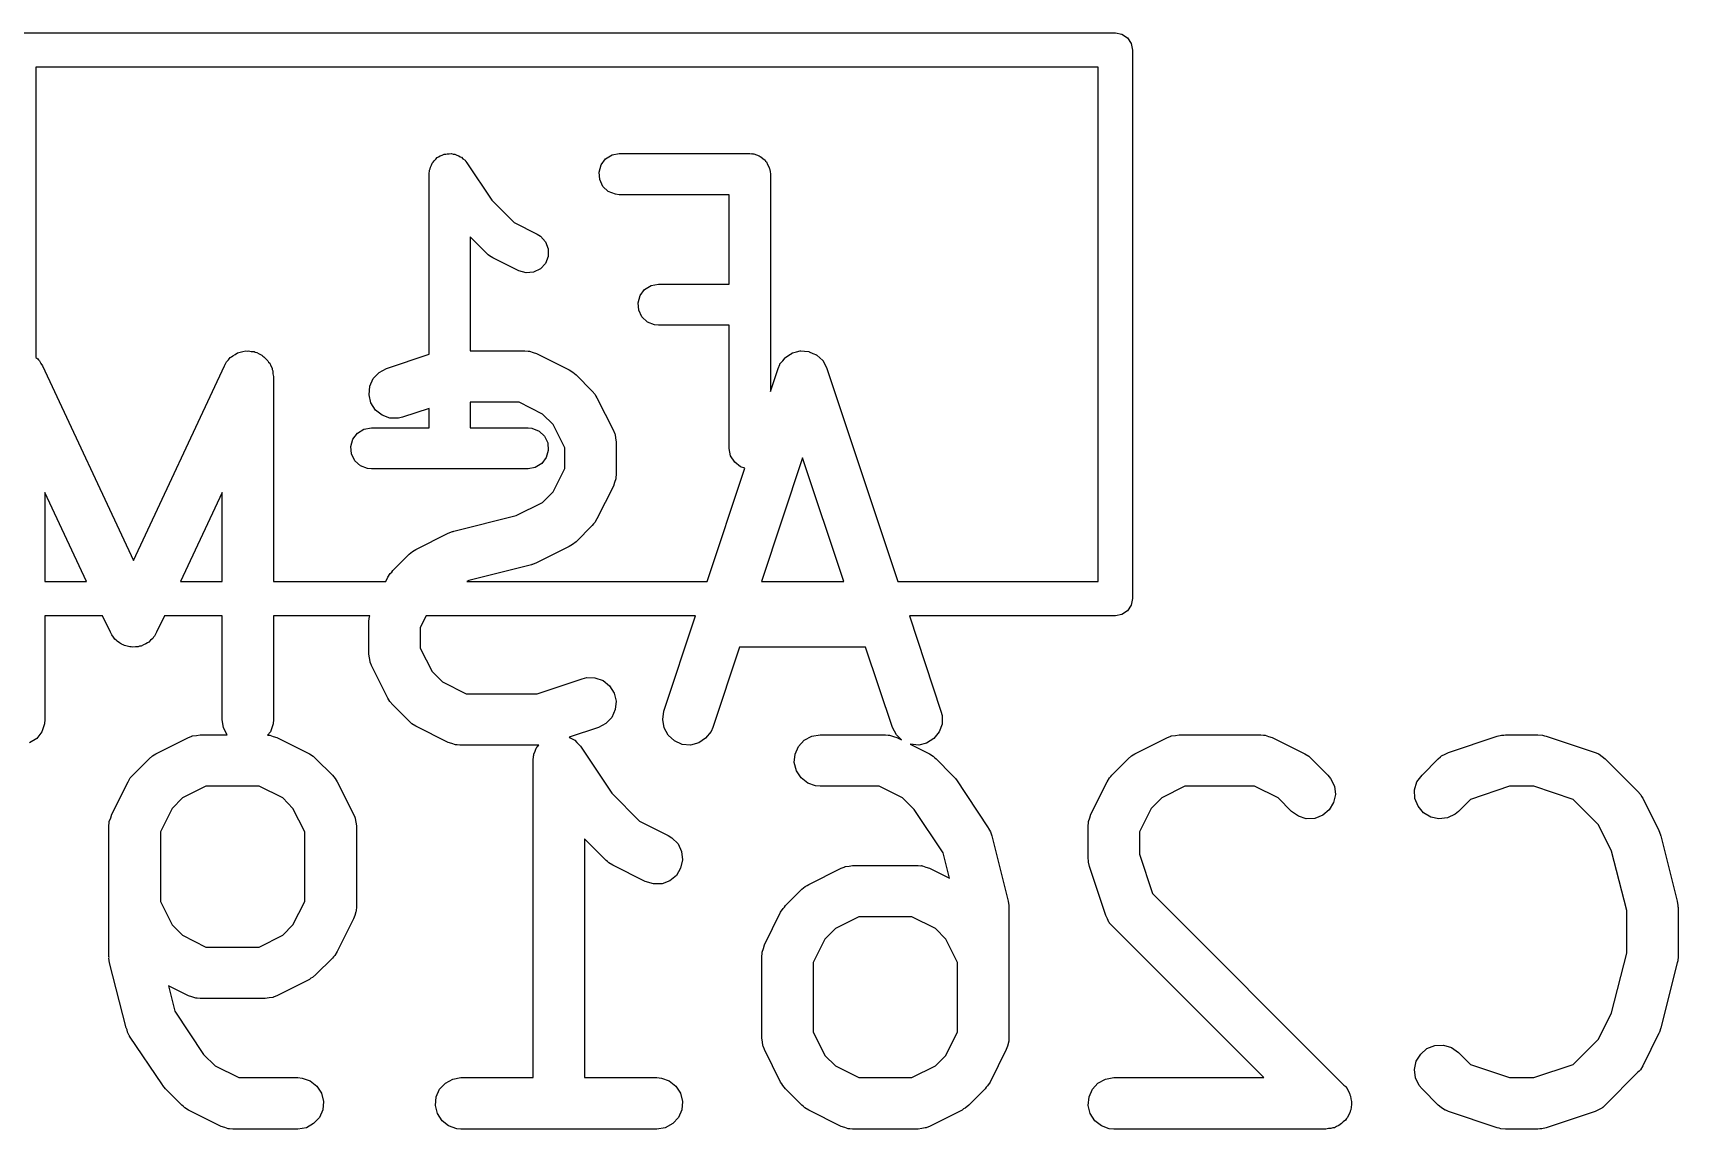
# Model space of a CAD drawing. Extents: x 112 to 157.4, y -89.4 to -52.4.
# Drawn here: x 152.641 to 157.442, y -70.322 to -67.125 of the extents above; entities that cross this region are included whole.
import ezdxf

# ---------------------------------------------------------------- set-up
doc = ezdxf.new("R2010")
doc.units = 0
doc.layers.add('BLACK', color=7, linetype='CONTINUOUS')

msp = doc.modelspace()

# ---------------------------------------------------------------- linework, layer by layer
at = {"layer": 'BLACK', "linetype": 'CONTINUOUS'}
for p, q in [((152.6, -67.125), (155.8, -67.125)), ((155.8, -67.125), (155.819, -67.1288)), ((155.819, -67.1288), (155.835, -67.1396)), ((155.835, -67.1396), (155.846, -67.1559)), ((155.846, -67.1559), (155.85, -67.175)), ((155.85, -67.175), (155.85, -68.775)), ((152.65, -67.225), (152.65, -68.0715)), ((155.75, -67.225), (152.65, -67.225)), ((155.75, -68.725), (155.75, -67.225)), ((153.806, -67.5048), (153.809, -67.5016)), ((153.809, -67.5016), (153.812, -67.4977)), ((153.812, -67.4977), (153.817, -67.4936)), ((153.817, -67.4936), (153.821, -67.4887)), ((153.821, -67.4887), (153.825, -67.4868)), ((153.825, -67.4868), (153.829, -67.484)), ((153.829, -67.484), (153.835, -67.482)), ((153.835, -67.482), (153.841, -67.4791)), ((153.841, -67.4791), (153.846, -67.4787)), ((153.846, -67.4787), (153.85, -67.4774)), ((153.85, -67.4774), (153.856, -67.4778)), ((153.856, -67.4778), (153.863, -67.4772)), ((153.863, -67.4772), (153.867, -67.4784)), ((153.867, -67.4784), (153.872, -67.4787)), ((153.872, -67.4787), (153.878, -67.4815)), ((153.878, -67.4815), (153.884, -67.4833)), ((153.884, -67.4833), (153.888, -67.486)), ((153.888, -67.486), (153.892, -67.4879)), ((153.892, -67.4879), (153.896, -67.4926)), ((153.896, -67.4926), (153.902, -67.4966)), ((153.902, -67.4966), (153.904, -67.5004)), ((153.904, -67.5004), (153.907, -67.5036)), ((154.299, -67.5099), (154.312, -67.4925)), ((154.312, -67.4925), (154.331, -67.4809)), ((154.331, -67.4809), (154.352, -67.4769)), ((154.352, -67.4769), (154.733, -67.4769)), ((154.733, -67.4769), (154.738, -67.4773)), ((154.738, -67.4773), (154.739, -67.4772)), ((154.739, -67.4772), (154.741, -67.4776)), ((154.741, -67.4776), (154.745, -67.478)), ((154.745, -67.478), (154.753, -67.481)), ((154.753, -67.481), (154.76, -67.4833)), ((154.76, -67.4833), (154.763, -67.4851)), ((154.763, -67.4851), (154.765, -67.4862)), ((154.765, -67.4862), (154.771, -67.4917)), ((154.771, -67.4917), (154.778, -67.4966)), ((154.778, -67.4966), (154.779, -67.4991)), ((154.779, -67.4991), (154.782, -67.5011)), ((154.782, -67.5011), (154.785, -67.5084)), ((153.797, -67.5369), (153.798, -67.5252)), ((153.797, -68.0624), (153.797, -67.5369)), ((153.798, -67.5252), (153.8, -67.5211)), ((153.8, -67.5211), (153.801, -67.5167)), ((153.801, -67.5167), (153.804, -67.511)), ((153.804, -67.511), (153.806, -67.5048)), ((153.907, -67.5036), (153.98, -67.613)), ((154.293, -67.531), (154.299, -67.5099)), ((154.295, -67.5529), (154.293, -67.531)), ((154.785, -67.5084), (154.789, -67.5153)), ((154.789, -67.5153), (154.79, -67.5182)), ((154.79, -67.5182), (154.791, -67.5209)), ((154.791, -67.5209), (154.792, -67.5289)), ((154.792, -67.5289), (154.793, -67.5369)), ((154.793, -67.5369), (154.793, -68.1709)), ((154.304, -67.5727), (154.295, -67.5529)), ((154.32, -67.5876), (154.304, -67.5727)), ((154.341, -67.5958), (154.32, -67.5876)), ((154.352, -67.5969), (154.341, -67.5958)), ((154.673, -67.5969), (154.352, -67.5969)), ((154.673, -67.8579), (154.673, -67.5969)), ((153.98, -67.613), (154.045, -67.6781)), ((154.045, -67.6781), (154.113, -67.7118)), ((153.967, -67.7698), (153.917, -67.7199)), ((153.917, -67.7199), (153.917, -68.0524)), ((154.113, -67.7118), (154.122, -67.718)), ((154.122, -67.718), (154.137, -67.7345)), ((154.137, -67.7345), (154.145, -67.755)), ((153.97, -67.772), (153.967, -67.7698)), ((153.973, -67.7748), (153.97, -67.772)), ((153.983, -67.781), (153.973, -67.7748)), ((154.059, -67.8191), (153.983, -67.781)), ((154.145, -67.777), (154.137, -67.7974)), ((154.145, -67.755), (154.145, -67.777)), ((154.08, -67.8252), (154.059, -67.8191)), ((154.102, -67.8233), (154.08, -67.8252)), ((154.122, -67.8136), (154.102, -67.8233)), ((154.137, -67.7974), (154.122, -67.8136)), ((154.413, -67.8909), (154.426, -67.8734)), ((154.426, -67.8734), (154.445, -67.8619)), ((154.445, -67.8619), (154.467, -67.8579)), ((154.467, -67.8579), (154.673, -67.8579)), ((154.407, -67.912), (154.413, -67.8909)), ((154.409, -67.9339), (154.407, -67.912)), ((154.418, -67.9536), (154.409, -67.9339)), ((154.435, -67.9686), (154.418, -67.9536)), ((154.455, -67.9767), (154.435, -67.9686)), ((154.467, -67.9779), (154.455, -67.9767)), ((154.673, -67.9779), (154.467, -67.9779)), ((154.673, -68.3369), (154.673, -67.9779)), ((152.65, -68.0715), (152.655, -68.0754)), ((152.655, -68.0754), (152.657, -68.0787)), ((153.212, -68.0785), (153.217, -68.0719)), ((153.217, -68.0719), (153.221, -68.0697)), ((153.221, -68.0697), (153.224, -68.0668)), ((153.224, -68.0668), (153.231, -68.0631)), ((153.231, -68.0631), (153.238, -68.0585)), ((153.238, -68.0585), (153.242, -68.0576)), ((153.242, -68.0576), (153.246, -68.0558)), ((153.246, -68.0558), (153.254, -68.0546)), ((153.254, -68.0546), (153.262, -68.0526)), ((153.262, -68.0526), (153.266, -68.053)), ((153.266, -68.053), (153.27, -68.0524)), ((153.27, -68.0524), (153.278, -68.054)), ((153.278, -68.054), (153.287, -68.0547)), ((153.287, -68.0547), (153.29, -68.0564)), ((153.29, -68.0564), (153.294, -68.0571)), ((153.294, -68.0571), (153.301, -68.0613)), ((153.301, -68.0613), (153.309, -68.0647)), ((153.309, -68.0647), (153.312, -68.0674)), ((153.312, -68.0674), (153.315, -68.0694)), ((153.315, -68.0694), (153.321, -68.0757)), ((153.321, -68.0757), (153.327, -68.0814)), ((153.673, -68.1038), (153.797, -68.0624)), ((153.917, -68.0524), (154.077, -68.0524)), ((154.077, -68.0524), (154.086, -68.0531)), ((154.086, -68.0531), (154.087, -68.053)), ((154.087, -68.053), (154.088, -68.0533)), ((154.088, -68.0533), (154.09, -68.0535)), ((154.09, -68.0535), (154.101, -68.0571)), ((154.101, -68.0571), (154.111, -68.0603)), ((154.111, -68.0603), (154.206, -68.1079)), ((154.829, -68.0816), (154.836, -68.0723)), ((154.836, -68.072), (154.837, -68.0715)), ((154.836, -68.0723), (154.836, -68.072)), ((154.837, -68.0715), (154.847, -68.0652)), ((154.847, -68.0652), (154.857, -68.0588)), ((154.857, -68.0586), (154.858, -68.0583)), ((154.857, -68.0588), (154.857, -68.0586)), ((154.858, -68.0583), (154.869, -68.0556)), ((154.869, -68.0556), (154.88, -68.0527)), ((154.88, -68.0527), (154.881, -68.0527)), ((154.881, -68.0527), (154.882, -68.0526)), ((154.882, -68.0526), (154.893, -68.0537)), ((154.893, -68.0537), (154.905, -68.0546)), ((154.905, -68.0546), (154.906, -68.0548)), ((154.906, -68.0548), (154.906, -68.0549)), ((154.906, -68.0549), (154.917, -68.0597)), ((154.917, -68.0597), (154.928, -68.0644)), ((154.928, -68.0644), (154.928, -68.0648)), ((154.928, -68.0648), (154.929, -68.065)), ((154.929, -68.065), (154.937, -68.073)), ((154.937, -68.073), (154.946, -68.0809)), ((152.657, -68.0787), (152.66, -68.0814)), ((152.66, -68.0814), (152.664, -68.0888)), ((152.664, -68.0888), (152.669, -68.0957)), ((152.669, -68.0957), (152.935, -68.6643)), ((152.935, -68.6643), (153.2, -68.0957)), ((153.2, -68.0957), (153.202, -68.0926)), ((153.202, -68.0912), (153.203, -68.0898)), ((153.202, -68.0926), (153.202, -68.0912)), ((153.203, -68.0898), (153.206, -68.0845)), ((153.206, -68.0845), (153.212, -68.0785)), ((153.327, -68.0814), (153.329, -68.085)), ((153.329, -68.085), (153.332, -68.088)), ((153.332, -68.088), (153.335, -68.0957)), ((153.335, -68.0957), (153.339, -68.1031)), ((153.339, -68.1031), (153.339, -68.1071)), ((153.339, -68.1071), (153.341, -68.1108)), ((153.341, -68.1108), (153.341, -68.1191)), ((153.341, -68.1191), (153.343, -68.1274)), ((153.634, -68.1333), (153.651, -68.1154)), ((153.651, -68.1154), (153.673, -68.1038)), ((154.206, -68.1079), (154.217, -68.1147)), ((154.217, -68.1147), (154.221, -68.1187)), ((154.221, -68.1187), (154.226, -68.122)), ((154.226, -68.122), (154.273, -68.1696)), ((154.793, -68.1709), (154.816, -68.1037)), ((154.816, -68.1037), (154.821, -68.0918)), ((154.821, -68.0907), (154.829, -68.0816)), ((154.821, -68.0913), (154.821, -68.0907)), ((154.821, -68.0918), (154.821, -68.0913)), ((154.946, -68.0809), (154.946, -68.0815)), ((154.946, -68.0815), (154.947, -68.0819)), ((154.947, -68.0819), (154.952, -68.0922)), ((154.952, -68.0922), (154.958, -68.1025)), ((154.958, -68.1025), (154.958, -68.1031)), ((154.958, -68.1031), (154.958, -68.1037)), ((154.958, -68.1037), (155.165, -68.725)), ((153.343, -68.1274), (153.343, -68.725)), ((153.622, -68.1803), (153.624, -68.1558)), ((153.624, -68.1558), (153.634, -68.1333)), ((154.273, -68.1696), (154.282, -68.1795)), ((153.627, -68.2042), (153.622, -68.1803)), ((153.641, -68.225), (153.627, -68.2042)), ((153.797, -68.2205), (153.72, -68.2462)), ((153.797, -68.2769), (153.797, -68.2205)), ((154.06, -68.2024), (153.917, -68.2024)), ((153.917, -68.2024), (153.917, -68.2769)), ((154.128, -68.2366), (154.06, -68.2024)), ((154.282, -68.1795), (154.284, -68.1845)), ((154.284, -68.1845), (154.287, -68.1891)), ((154.287, -68.1891), (154.335, -68.2843)), ((153.66, -68.2404), (153.641, -68.225)), ((153.683, -68.2488), (153.66, -68.2404)), ((153.708, -68.2492), (153.683, -68.2488)), ((153.72, -68.2462), (153.708, -68.2492)), ((154.159, -68.267), (154.128, -68.2366)), ((154.193, -68.3356), (154.159, -68.267)), ((153.569, -68.331), (153.575, -68.3099)), ((153.575, -68.3099), (153.588, -68.2925)), ((153.588, -68.2925), (153.607, -68.2809)), ((153.607, -68.2809), (153.629, -68.2769)), ((153.629, -68.2769), (153.797, -68.2769)), ((153.917, -68.2769), (154.086, -68.2769)), ((154.086, -68.2769), (154.097, -68.278)), ((154.097, -68.278), (154.118, -68.2862)), ((154.118, -68.2862), (154.134, -68.3011)), ((154.134, -68.3011), (154.144, -68.3209)), ((154.335, -68.2843), (154.338, -68.2921)), ((154.338, -68.2921), (154.339, -68.2936)), ((154.339, -68.2936), (154.339, -68.2945)), ((154.339, -68.2945), (154.34, -68.2963)), ((154.34, -68.2963), (154.341, -68.3071)), ((154.341, -68.3071), (154.343, -68.3179)), ((154.343, -68.3179), (154.343, -68.4131)), ((153.571, -68.3529), (153.569, -68.331)), ((153.58, -68.3727), (153.571, -68.3529)), ((154.139, -68.3639), (154.126, -68.3814)), ((154.145, -68.3428), (154.139, -68.3639)), ((154.144, -68.3209), (154.145, -68.3428)), ((154.193, -68.3954), (154.193, -68.3356)), ((154.677, -68.3585), (154.673, -68.3369)), ((154.689, -68.3772), (154.677, -68.3585)), ((154.887, -68.3645), (154.767, -68.725)), ((155.007, -68.725), (154.887, -68.3645)), ((153.597, -68.3876), (153.58, -68.3727)), ((153.617, -68.3958), (153.597, -68.3876)), ((153.629, -68.3969), (153.617, -68.3958)), ((154.086, -68.3969), (153.629, -68.3969)), ((154.107, -68.3929), (154.086, -68.3969)), ((154.126, -68.3814), (154.107, -68.3929)), ((154.159, -68.4639), (154.193, -68.3954)), ((154.343, -68.4131), (154.342, -68.4214)), ((154.609, -68.725), (154.719, -68.3941)), ((154.706, -68.3905), (154.689, -68.3772)), ((154.719, -68.3941), (154.706, -68.3905)), ((154.335, -68.4466), (154.287, -68.5419)), ((154.338, -68.4363), (154.335, -68.4466)), ((154.342, -68.426), (154.338, -68.4363)), ((154.342, -68.4214), (154.342, -68.4231)), ((154.342, -68.4231), (154.342, -68.424)), ((154.342, -68.424), (154.342, -68.426)), ((152.797, -68.725), (152.676, -68.4654)), ((152.676, -68.4654), (152.676, -68.725)), ((153.193, -68.4654), (153.072, -68.725)), ((153.193, -68.725), (153.193, -68.4654)), ((154.051, -68.5328), (154.128, -68.4943)), ((154.128, -68.4943), (154.159, -68.4639)), ((153.869, -68.5784), (154.051, -68.5328)), ((154.277, -68.5568), (154.273, -68.5614)), ((154.281, -68.5529), (154.277, -68.5568)), ((154.287, -68.5419), (154.281, -68.5529)), ((153.758, -68.6317), (153.853, -68.5841)), ((153.853, -68.5841), (153.865, -68.5793)), ((153.865, -68.5793), (153.867, -68.5791)), ((153.867, -68.5791), (153.869, -68.5784)), ((154.273, -68.5614), (154.226, -68.609)), ((153.691, -68.6934), (153.739, -68.6458)), ((153.739, -68.6458), (153.749, -68.6374)), ((153.749, -68.6374), (153.754, -68.635)), ((153.754, -68.635), (153.758, -68.6317)), ((154.206, -68.623), (154.111, -68.6707)), ((154.211, -68.6197), (154.206, -68.623)), ((154.216, -68.6173), (154.211, -68.6197)), ((154.226, -68.609), (154.216, -68.6173)), ((153.677, -68.7129), (153.684, -68.7019)), ((153.684, -68.7019), (153.688, -68.698)), ((153.688, -68.698), (153.691, -68.6934)), ((154.096, -68.6763), (153.913, -68.722)), ((154.097, -68.6756), (154.096, -68.6763)), ((154.099, -68.6754), (154.097, -68.6756)), ((154.111, -68.6707), (154.099, -68.6754)), ((152.676, -68.725), (152.797, -68.725)), ((153.072, -68.725), (153.193, -68.725)), ((153.343, -68.725), (153.671, -68.725)), ((153.671, -68.725), (153.677, -68.7129)), ((153.913, -68.722), (153.907, -68.725)), ((153.907, -68.725), (154.609, -68.725)), ((154.767, -68.725), (155.007, -68.725)), ((155.165, -68.725), (155.75, -68.725)), ((155.846, -68.7941), (155.835, -68.8104)), ((155.85, -68.775), (155.846, -68.7941)), ((152.844, -68.825), (152.676, -68.825)), ((152.676, -68.825), (152.676, -69.1274)), ((152.867, -68.8734), (152.844, -68.825)), ((153.025, -68.825), (153.002, -68.8734)), ((153.193, -68.825), (153.025, -68.825)), ((153.193, -69.1274), (153.193, -68.825)), ((153.624, -68.825), (153.343, -68.825)), ((153.343, -68.825), (153.343, -69.1274)), ((153.621, -68.8417), (153.622, -68.8333)), ((153.621, -68.9369), (153.621, -68.8417)), ((153.622, -68.8308), (153.623, -68.8288)), ((153.622, -68.8317), (153.622, -68.8308)), ((153.622, -68.8333), (153.622, -68.8317)), ((153.623, -68.8288), (153.624, -68.825)), ((153.789, -68.825), (153.771, -68.8594)), ((154.575, -68.825), (153.789, -68.825)), ((154.482, -69.1037), (154.575, -68.825)), ((155.8, -68.825), (155.199, -68.825)), ((155.199, -68.825), (155.291, -69.1037)), ((155.819, -68.8212), (155.8, -68.825)), ((155.835, -68.8104), (155.819, -68.8212)), ((152.869, -68.877), (152.867, -68.8734)), ((152.871, -68.8811), (152.869, -68.877)), ((152.876, -68.8871), (152.871, -68.8811)), ((152.88, -68.8937), (152.876, -68.8871)), ((152.884, -68.8963), (152.88, -68.8937)), ((152.991, -68.8914), (152.984, -68.8965)), ((152.993, -68.8877), (152.991, -68.8914)), ((152.996, -68.8846), (152.993, -68.8877)), ((153.002, -68.8734), (152.996, -68.8846)), ((153.771, -68.8594), (153.771, -68.9192)), ((152.887, -68.8996), (152.884, -68.8963)), ((152.894, -68.9036), (152.887, -68.8996)), ((152.9, -68.9084), (152.894, -68.9036)), ((152.904, -68.9097), (152.9, -68.9084)), ((152.908, -68.9119), (152.904, -68.9097)), ((152.916, -68.9134), (152.908, -68.9119)), ((152.924, -68.9159), (152.916, -68.9134)), ((152.928, -68.9158), (152.924, -68.9159)), ((152.932, -68.9166), (152.928, -68.9158)), ((152.94, -68.9155), (152.932, -68.9166)), ((152.948, -68.9154), (152.94, -68.9155)), ((152.952, -68.9139), (152.948, -68.9154)), ((152.957, -68.9133), (152.952, -68.9139)), ((152.964, -68.9097), (152.957, -68.9133)), ((152.971, -68.9069), (152.964, -68.9097)), ((152.975, -68.9042), (152.971, -68.9069)), ((152.979, -68.9022), (152.975, -68.9042)), ((152.984, -68.8965), (152.979, -68.9022)), ((153.623, -68.9476), (153.621, -68.9369)), ((153.771, -68.9192), (153.806, -68.9877)), ((154.703, -68.9167), (154.625, -69.1511)), ((155.071, -68.9167), (154.703, -68.9167)), ((155.149, -69.1511), (155.071, -68.9167)), ((153.625, -68.9584), (153.623, -68.9476)), ((153.625, -68.9603), (153.625, -68.9584)), ((153.625, -68.9612), (153.625, -68.9603)), ((153.626, -68.9627), (153.625, -68.9612)), ((153.629, -68.9704), (153.626, -68.9627)), ((153.677, -69.0657), (153.629, -68.9704)), ((153.806, -68.9877), (153.836, -69.0181)), ((153.836, -69.0181), (153.905, -69.0524)), ((154.113, -69.0524), (154.244, -69.0086)), ((154.244, -69.0086), (154.257, -69.0056)), ((154.257, -69.0056), (154.281, -69.006)), ((154.281, -69.006), (154.305, -69.0143)), ((154.305, -69.0143), (154.324, -69.0297)), ((154.324, -69.0297), (154.337, -69.0505)), ((153.68, -69.0702), (153.677, -69.0657)), ((153.683, -69.0753), (153.68, -69.0702)), ((153.691, -69.0852), (153.683, -69.0753)), ((153.739, -69.1328), (153.691, -69.0852)), ((153.905, -69.0524), (154.113, -69.0524)), ((154.337, -69.0505), (154.343, -69.0745)), ((154.343, -69.0745), (154.34, -69.099)), ((152.676, -69.1274), (152.675, -69.1403)), ((153.197, -69.1517), (153.193, -69.1274)), ((153.343, -69.1274), (153.342, -69.1403)), ((153.743, -69.1361), (153.739, -69.1328)), ((154.33, -69.1214), (154.313, -69.1394)), ((154.34, -69.099), (154.33, -69.1214)), ((154.479, -69.128), (154.482, -69.1037)), ((154.483, -69.1522), (154.479, -69.128)), ((155.291, -69.1037), (155.294, -69.1162)), ((155.294, -69.1162), (155.294, -69.1409)), ((152.667, -69.1635), (152.652, -69.1829)), ((152.675, -69.1403), (152.667, -69.1635)), ((153, -69.2279), (153.095, -69.1803)), ((153.095, -69.1803), (153.103, -69.1772)), ((153.103, -69.1772), (153.104, -69.1764)), ((153.104, -69.1764), (153.105, -69.1763)), ((153.105, -69.1763), (153.107, -69.1755)), ((153.107, -69.1755), (153.118, -69.1742)), ((153.118, -69.1742), (153.129, -69.1724)), ((153.129, -69.1724), (153.208, -69.1724)), ((153.208, -69.1724), (153.197, -69.1517)), ((153.334, -69.1635), (153.326, -69.173)), ((153.326, -69.173), (153.327, -69.1731)), ((153.327, -69.1731), (153.329, -69.1731)), ((153.329, -69.1731), (153.33, -69.1733)), ((153.33, -69.1733), (153.332, -69.1735)), ((153.332, -69.1735), (153.342, -69.1771)), ((153.342, -69.1403), (153.334, -69.1635)), ((153.342, -69.1771), (153.353, -69.1803)), ((153.353, -69.1803), (153.448, -69.2279)), ((153.747, -69.1401), (153.743, -69.1361)), ((153.758, -69.1468), (153.747, -69.1401)), ((153.853, -69.1945), (153.758, -69.1468)), ((154.292, -69.1509), (154.206, -69.1794)), ((154.206, -69.1794), (154.209, -69.1808)), ((154.209, -69.1808), (154.217, -69.1847)), ((154.313, -69.1394), (154.292, -69.1509)), ((154.495, -69.1738), (154.483, -69.1522)), ((154.513, -69.1904), (154.495, -69.1738)), ((154.604, -69.1824), (154.584, -69.196)), ((154.62, -69.163), (154.604, -69.1824)), ((154.625, -69.1511), (154.62, -69.163)), ((154.892, -69.1881), (154.914, -69.1764)), ((154.914, -69.1764), (154.938, -69.1724)), ((154.938, -69.1724), (155.129, -69.1724)), ((155.129, -69.1724), (155.137, -69.1731)), ((155.137, -69.1731), (155.139, -69.1731)), ((155.139, -69.1731), (155.139, -69.1733)), ((155.139, -69.1733), (155.141, -69.1735)), ((155.141, -69.1735), (155.152, -69.1771)), ((155.161, -69.1729), (155.149, -69.1511)), ((155.152, -69.1771), (155.162, -69.1803)), ((155.176, -69.1871), (155.161, -69.1729)), ((155.162, -69.1803), (155.176, -69.1871)), ((155.286, -69.164), (155.27, -69.1833)), ((155.294, -69.1409), (155.286, -69.164)), ((155.857, -69.2279), (155.952, -69.1803)), ((155.952, -69.1803), (155.96, -69.1772)), ((155.96, -69.1772), (155.961, -69.1764)), ((155.961, -69.1764), (155.962, -69.1763)), ((155.962, -69.1763), (155.964, -69.1755)), ((155.964, -69.1755), (155.975, -69.1742)), ((155.975, -69.1742), (155.986, -69.1724)), ((155.986, -69.1724), (156.224, -69.1724)), ((156.224, -69.1724), (156.232, -69.1731)), ((156.232, -69.1731), (156.234, -69.1731)), ((156.234, -69.1731), (156.235, -69.1733)), ((156.235, -69.1733), (156.237, -69.1735)), ((156.237, -69.1735), (156.247, -69.1771)), ((156.247, -69.1771), (156.257, -69.1803)), ((156.257, -69.1803), (156.353, -69.2279)), ((156.772, -69.2238), (156.914, -69.1762)), ((156.914, -69.1762), (156.927, -69.1732)), ((156.927, -69.1732), (156.933, -69.1733)), ((156.933, -69.1733), (156.938, -69.1724)), ((156.938, -69.1724), (157.033, -69.1724)), ((157.033, -69.1724), (157.046, -69.1735)), ((157.046, -69.1735), (157.052, -69.1754)), ((157.052, -69.1754), (157.057, -69.1762)), ((157.057, -69.1762), (157.2, -69.2238)), ((152.652, -69.1829), (152.631, -69.1962)), ((152.995, -69.2312), (153, -69.2279)), ((153.448, -69.2279), (153.459, -69.2347)), ((153.864, -69.1977), (153.853, -69.1945)), ((153.874, -69.2013), (153.864, -69.1977)), ((153.876, -69.2014), (153.874, -69.2013)), ((153.877, -69.2017), (153.876, -69.2014)), ((153.879, -69.2017), (153.877, -69.2017)), ((153.887, -69.2024), (153.879, -69.2017)), ((154.117, -69.2024), (153.887, -69.2024)), ((154.103, -69.2292), (154.107, -69.2204)), ((154.103, -69.2319), (154.103, -69.2292)), ((154.107, -69.2204), (154.11, -69.2112)), ((154.11, -69.2112), (154.112, -69.2091)), ((154.112, -69.2091), (154.113, -69.2066)), ((154.113, -69.2066), (154.117, -69.2024)), ((154.217, -69.1847), (154.219, -69.1865)), ((154.219, -69.1865), (154.222, -69.1878)), ((154.222, -69.1878), (154.228, -69.1948)), ((154.228, -69.1948), (154.235, -69.2014)), ((154.235, -69.2014), (154.237, -69.2038)), ((154.237, -69.2038), (154.239, -69.2058)), ((154.239, -69.2058), (154.33, -69.3425)), ((154.536, -69.2002), (154.513, -69.1904)), ((154.56, -69.2021), (154.536, -69.2002)), ((154.584, -69.196), (154.56, -69.2021)), ((154.863, -69.2533), (154.865, -69.2287)), ((154.865, -69.2287), (154.875, -69.2062)), ((154.875, -69.2062), (154.892, -69.1881)), ((155.226, -69.2022), (155.201, -69.1999)), ((155.201, -69.1999), (155.257, -69.2279)), ((155.249, -69.1965), (155.226, -69.2022)), ((155.27, -69.1833), (155.249, -69.1965)), ((155.257, -69.2279), (155.268, -69.2347)), ((155.852, -69.2312), (155.857, -69.2279)), ((156.353, -69.2279), (156.364, -69.2347)), ((156.752, -69.2336), (156.762, -69.2289)), ((156.762, -69.2289), (156.772, -69.2238)), ((157.2, -69.2238), (157.208, -69.2272)), ((157.208, -69.2272), (157.209, -69.2276)), ((157.209, -69.2276), (157.21, -69.2282)), ((157.21, -69.2282), (157.212, -69.229)), ((157.212, -69.229), (157.22, -69.2357)), ((152.933, -69.2896), (152.98, -69.242)), ((152.98, -69.242), (152.99, -69.2336)), ((152.99, -69.2336), (152.995, -69.2312)), ((153.459, -69.2347), (153.463, -69.2387)), ((153.463, -69.2387), (153.467, -69.242)), ((153.467, -69.242), (153.515, -69.2896)), ((154.101, -69.2474), (154.102, -69.2345)), ((154.101, -70.1724), (154.101, -69.2474)), ((154.102, -69.2345), (154.103, -69.2319)), ((154.869, -69.2772), (154.863, -69.2533)), ((154.883, -69.2979), (154.869, -69.2772)), ((155.268, -69.2347), (155.272, -69.2387)), ((155.272, -69.2387), (155.277, -69.242)), ((155.277, -69.242), (155.324, -69.2896)), ((155.79, -69.2896), (155.837, -69.242)), ((155.837, -69.242), (155.847, -69.2336)), ((155.847, -69.2336), (155.852, -69.2312)), ((156.364, -69.2347), (156.368, -69.2387)), ((156.368, -69.2387), (156.372, -69.242)), ((156.372, -69.242), (156.42, -69.2896)), ((156.695, -69.2896), (156.742, -69.242)), ((156.742, -69.242), (156.749, -69.2366)), ((156.749, -69.2366), (156.75, -69.2354)), ((156.75, -69.2354), (156.751, -69.2349)), ((156.751, -69.2349), (156.752, -69.2336)), ((157.22, -69.2357), (157.229, -69.242)), ((157.229, -69.242), (157.324, -69.3372)), ((152.871, -69.4043), (152.919, -69.3091)), ((152.919, -69.3091), (152.925, -69.298)), ((152.925, -69.298), (152.929, -69.2941)), ((152.929, -69.2941), (152.933, -69.2896)), ((153.146, -69.3224), (153.078, -69.3566)), ((153.301, -69.3224), (153.146, -69.3224)), ((153.37, -69.3566), (153.301, -69.3224)), ((153.515, -69.2896), (153.523, -69.2995)), ((153.523, -69.2995), (153.526, -69.3045)), ((153.526, -69.3045), (153.529, -69.3091)), ((153.529, -69.3091), (153.577, -69.4043)), ((154.902, -69.3131), (154.883, -69.2979)), ((154.925, -69.3213), (154.902, -69.3131)), ((154.938, -69.3224), (154.925, -69.3213)), ((155.111, -69.3224), (154.938, -69.3224)), ((155.179, -69.3566), (155.111, -69.3224)), ((155.324, -69.2896), (155.333, -69.2995)), ((155.333, -69.2995), (155.333, -69.3003)), ((155.333, -69.3003), (155.334, -69.301)), ((155.334, -69.301), (155.429, -69.4439)), ((155.728, -69.4043), (155.776, -69.3091)), ((155.776, -69.3091), (155.783, -69.298)), ((155.783, -69.298), (155.787, -69.2941)), ((155.787, -69.2941), (155.79, -69.2896)), ((156.003, -69.3224), (155.935, -69.3566)), ((156.206, -69.3224), (156.003, -69.3224)), ((156.275, -69.3566), (156.206, -69.3224)), ((156.42, -69.2896), (156.428, -69.2995)), ((156.428, -69.2995), (156.439, -69.3217)), ((156.439, -69.3217), (156.442, -69.3462)), ((156.673, -69.3332), (156.68, -69.3096)), ((156.68, -69.3096), (156.695, -69.2896)), ((156.95, -69.3224), (156.836, -69.3606)), ((157.021, -69.3224), (156.95, -69.3224)), ((157.136, -69.3606), (157.021, -69.3224)), ((153.078, -69.3566), (153.047, -69.387)), ((153.4, -69.387), (153.37, -69.3566)), ((154.33, -69.3425), (154.411, -69.4238)), ((155.213, -69.3904), (155.179, -69.3566)), ((155.935, -69.3566), (155.904, -69.387)), ((156.314, -69.3957), (156.275, -69.3566)), ((156.436, -69.3702), (156.424, -69.3913)), ((156.442, -69.3462), (156.436, -69.3702)), ((156.674, -69.3578), (156.673, -69.3332)), ((156.683, -69.3808), (156.674, -69.3578)), ((156.836, -69.3606), (156.801, -69.3957)), ((157.21, -69.4347), (157.136, -69.3606)), ((157.324, -69.3372), (157.333, -69.3471)), ((157.333, -69.3471), (157.335, -69.3522)), ((157.335, -69.3522), (157.339, -69.3567)), ((157.339, -69.3567), (157.386, -69.4519)), ((152.864, -69.425), (152.868, -69.4147)), ((152.868, -69.4147), (152.871, -69.4043)), ((153.047, -69.387), (153.013, -69.4556)), ((153.435, -69.4556), (153.4, -69.387)), ((153.577, -69.4043), (153.58, -69.4121)), ((153.58, -69.4121), (153.58, -69.4136)), ((153.58, -69.4136), (153.581, -69.4145)), ((153.581, -69.4145), (153.581, -69.4163)), ((153.581, -69.4163), (153.583, -69.4271)), ((155.297, -69.5163), (155.213, -69.3904)), ((155.721, -69.425), (155.725, -69.4147)), ((155.725, -69.4147), (155.728, -69.4043)), ((155.904, -69.387), (155.87, -69.4556)), ((156.334, -69.41), (156.314, -69.3957)), ((156.357, -69.417), (156.334, -69.41)), ((156.382, -69.4161), (156.357, -69.417)), ((156.405, -69.4072), (156.382, -69.4161)), ((156.424, -69.3913), (156.405, -69.4072)), ((156.699, -69.3996), (156.683, -69.3808)), ((156.72, -69.4124), (156.699, -69.3996)), ((156.744, -69.4175), (156.72, -69.4124)), ((156.769, -69.4146), (156.744, -69.4175)), ((156.791, -69.404), (156.769, -69.4146)), ((156.801, -69.3957), (156.791, -69.404)), ((152.863, -69.4379), (152.864, -69.4295)), ((152.863, -69.8188), (152.863, -69.4379)), ((152.864, -69.427), (152.864, -69.425)), ((152.864, -69.4279), (152.864, -69.427)), ((152.864, -69.4295), (152.864, -69.4279)), ((153.013, -69.4556), (153.013, -69.6582)), ((153.435, -69.6582), (153.435, -69.4556)), ((153.583, -69.4271), (153.585, -69.4379)), ((153.585, -69.4379), (153.585, -69.676)), ((154.411, -69.4238), (154.495, -69.466)), ((154.495, -69.466), (154.506, -69.4728)), ((155.429, -69.4439), (155.429, -69.4445)), ((155.429, -69.4445), (155.43, -69.4447)), ((155.43, -69.4447), (155.43, -69.4455)), ((155.43, -69.4455), (155.435, -69.4552)), ((155.435, -69.4552), (155.437, -69.4614)), ((155.437, -69.4614), (155.439, -69.4673)), ((155.439, -69.4673), (155.487, -69.6578)), ((155.72, -69.4379), (155.721, -69.4295)), ((155.72, -69.5331), (155.72, -69.4379)), ((155.721, -69.427), (155.721, -69.425)), ((155.721, -69.4279), (155.721, -69.427)), ((155.721, -69.4295), (155.721, -69.4279)), ((155.87, -69.4556), (155.87, -69.5209)), ((157.248, -69.5117), (157.21, -69.4347)), ((157.386, -69.4519), (157.391, -69.464)), ((157.391, -69.464), (157.391, -69.4657)), ((157.391, -69.4657), (157.392, -69.4673)), ((157.392, -69.4673), (157.439, -69.6578)), ((154.314, -69.5385), (154.251, -69.4761)), ((154.251, -69.4761), (154.251, -70.1724)), ((154.506, -69.4728), (154.524, -69.4905)), ((154.524, -69.4905), (154.534, -69.5128)), ((154.534, -69.5128), (154.537, -69.5372)), ((155.316, -69.5904), (155.297, -69.5163)), ((157.292, -69.6852), (157.248, -69.5117)), ((154.318, -69.5418), (154.314, -69.5385)), ((154.322, -69.5458), (154.318, -69.5418)), ((154.333, -69.5526), (154.322, -69.5458)), ((154.428, -69.6002), (154.333, -69.5526)), ((154.531, -69.5613), (154.519, -69.5823)), ((154.537, -69.5372), (154.531, -69.5613)), ((154.905, -69.6089), (155, -69.5613)), ((155, -69.5613), (155.008, -69.5582)), ((155.008, -69.5582), (155.009, -69.5574)), ((155.009, -69.5574), (155.01, -69.5572)), ((155.01, -69.5572), (155.012, -69.5565)), ((155.012, -69.5565), (155.023, -69.5551)), ((155.023, -69.5551), (155.033, -69.5533)), ((155.033, -69.5533), (155.224, -69.5533)), ((155.224, -69.5533), (155.232, -69.5541)), ((155.232, -69.5541), (155.234, -69.554)), ((155.234, -69.554), (155.235, -69.5543)), ((155.235, -69.5543), (155.237, -69.5545)), ((155.237, -69.5545), (155.247, -69.5581)), ((155.247, -69.5581), (155.257, -69.5613)), ((155.257, -69.5613), (155.316, -69.5904)), ((155.721, -69.5386), (155.72, -69.5331)), ((155.721, -69.5442), (155.721, -69.5386)), ((155.724, -69.5568), (155.721, -69.5442)), ((155.772, -69.6997), (155.724, -69.5568)), ((155.87, -69.5209), (155.908, -69.6354)), ((154.452, -69.6074), (154.428, -69.6002)), ((154.477, -69.6067), (154.452, -69.6074)), ((154.5, -69.598), (154.477, -69.6067)), ((154.519, -69.5823), (154.5, -69.598)), ((154.895, -69.6146), (154.9, -69.6122)), ((154.9, -69.6122), (154.905, -69.6089)), ((153.013, -69.6582), (153.047, -69.7268)), ((153.4, -69.7268), (153.435, -69.6582)), ((154.837, -69.6705), (154.885, -69.6229)), ((154.885, -69.6229), (154.895, -69.6146)), ((155.487, -69.6578), (155.489, -69.6705)), ((155.908, -69.6354), (156.467, -70.1943)), ((157.439, -69.6578), (157.441, -69.6705)), ((153.577, -69.7095), (153.529, -69.8047)), ((153.58, -69.6991), (153.577, -69.7095)), ((153.583, -69.6888), (153.58, -69.6991)), ((153.584, -69.6868), (153.583, -69.6888)), ((153.585, -69.676), (153.584, -69.6843)), ((153.584, -69.6843), (153.584, -69.686)), ((153.584, -69.686), (153.584, -69.6868)), ((154.776, -69.7853), (154.823, -69.69)), ((154.823, -69.69), (154.83, -69.679)), ((154.83, -69.679), (154.834, -69.6751)), ((154.834, -69.6751), (154.837, -69.6705)), ((155.051, -69.7033), (154.983, -69.7376)), ((155.206, -69.7033), (155.051, -69.7033)), ((155.275, -69.7376), (155.206, -69.7033)), ((155.489, -69.6705), (155.489, -69.6733)), ((155.489, -69.6733), (155.489, -69.676)), ((155.489, -69.676), (155.489, -70.0569)), ((155.777, -69.7093), (155.772, -69.6997)), ((155.781, -69.7191), (155.777, -69.7093)), ((157.292, -69.8096), (157.292, -69.6852)), ((157.441, -69.6705), (157.441, -69.6733)), ((157.441, -69.6733), (157.442, -69.676)), ((157.442, -69.676), (157.442, -69.8188)), ((153.047, -69.7268), (153.078, -69.7572)), ((153.078, -69.7572), (153.146, -69.7914)), ((153.301, -69.7914), (153.37, -69.7572)), ((153.37, -69.7572), (153.4, -69.7268)), ((154.983, -69.7376), (154.952, -69.768)), ((155.305, -69.768), (155.275, -69.7376)), ((155.783, -69.7206), (155.781, -69.7191)), ((155.783, -69.7214), (155.783, -69.7206)), ((155.784, -69.7226), (155.783, -69.7214)), ((155.79, -69.729), (155.784, -69.7226)), ((156.233, -70.1724), (155.79, -69.729)), ((153.146, -69.7914), (153.301, -69.7914)), ((153.529, -69.8047), (153.522, -69.8158)), ((154.769, -69.8059), (154.773, -69.7957)), ((154.769, -69.8079), (154.769, -69.8059)), ((154.773, -69.7957), (154.776, -69.7853)), ((154.952, -69.768), (154.918, -69.8365)), ((155.339, -69.8365), (155.305, -69.768)), ((152.864, -69.8215), (152.863, -69.8188)), ((152.863, -69.8242), (152.864, -69.8215)), ((152.865, -69.837), (152.863, -69.8242)), ((152.913, -70.0275), (152.865, -69.837)), ((153.515, -69.8242), (153.467, -69.8718)), ((153.518, -69.8197), (153.515, -69.8242)), ((153.522, -69.8158), (153.518, -69.8197)), ((154.768, -69.8188), (154.769, -69.8105)), ((154.768, -70.0569), (154.768, -69.8188)), ((154.769, -69.8088), (154.769, -69.8079)), ((154.769, -69.8105), (154.769, -69.8088)), ((154.918, -69.8365), (154.918, -70.0392)), ((155.339, -70.0392), (155.339, -69.8365)), ((157.248, -69.9831), (157.292, -69.8096)), ((157.439, -69.837), (157.392, -70.0275)), ((157.44, -69.8343), (157.439, -69.837)), ((157.441, -69.8317), (157.44, -69.8343)), ((157.442, -69.8188), (157.441, -69.8317)), ((153.448, -69.8859), (153.353, -69.9335)), ((153.452, -69.8826), (153.448, -69.8859)), ((153.457, -69.8802), (153.452, -69.8826)), ((153.467, -69.8718), (153.457, -69.8802)), ((153.095, -69.9335), (153.037, -69.9044)), ((153.037, -69.9044), (153.055, -69.9785)), ((153.105, -69.9367), (153.095, -69.9335)), ((153.116, -69.9403), (153.105, -69.9367)), ((153.118, -69.9405), (153.116, -69.9403)), ((153.119, -69.9408), (153.118, -69.9405)), ((153.12, -69.9407), (153.119, -69.9408)), ((153.129, -69.9414), (153.12, -69.9407)), ((153.319, -69.9414), (153.129, -69.9414)), ((153.33, -69.9396), (153.319, -69.9414)), ((153.341, -69.9383), (153.33, -69.9396)), ((153.342, -69.9375), (153.341, -69.9383)), ((153.343, -69.9374), (153.342, -69.9375)), ((153.345, -69.9366), (153.343, -69.9374)), ((153.353, -69.9335), (153.345, -69.9366)), ((153.055, -69.9785), (153.139, -70.1044)), ((157.21, -70.0601), (157.248, -69.9831)), ((152.916, -70.0333), (152.913, -70.0275)), ((152.917, -70.0395), (152.916, -70.0333)), ((152.922, -70.0493), (152.917, -70.0395)), ((154.918, -70.0392), (154.952, -70.1077)), ((155.305, -70.1077), (155.339, -70.0392)), ((157.386, -70.0428), (157.339, -70.1381)), ((157.387, -70.0412), (157.386, -70.0428)), ((157.388, -70.0397), (157.387, -70.0412)), ((157.392, -70.0275), (157.388, -70.0397)), ((152.923, -70.0501), (152.922, -70.0493)), ((152.923, -70.0503), (152.923, -70.0501)), ((152.923, -70.0509), (152.923, -70.0503)), ((153.019, -70.1937), (152.923, -70.0509)), ((154.77, -70.0676), (154.768, -70.0569)), ((154.771, -70.0784), (154.77, -70.0676)), ((154.772, -70.0803), (154.771, -70.0784)), ((154.772, -70.0812), (154.772, -70.0803)), ((154.773, -70.0827), (154.772, -70.0812)), ((154.776, -70.0904), (154.773, -70.0827)), ((154.823, -70.1857), (154.776, -70.0904)), ((155.481, -70.0904), (155.434, -70.1857)), ((155.485, -70.0801), (155.481, -70.0904)), ((155.488, -70.0698), (155.485, -70.0801)), ((155.489, -70.0669), (155.488, -70.0678)), ((155.488, -70.0678), (155.488, -70.0698)), ((155.489, -70.0569), (155.489, -70.0652)), ((155.489, -70.0652), (155.489, -70.0669)), ((156.691, -70.1034), (156.709, -70.0876)), ((156.709, -70.0876), (156.732, -70.0787)), ((156.732, -70.0787), (156.757, -70.0777)), ((156.757, -70.0777), (156.781, -70.0848)), ((156.781, -70.0848), (156.801, -70.0991)), ((157.136, -70.1342), (157.21, -70.0601)), ((153.139, -70.1044), (153.173, -70.1381)), ((153.173, -70.1381), (153.242, -70.1724)), ((154.952, -70.1077), (154.983, -70.1381)), ((154.983, -70.1381), (155.051, -70.1724)), ((155.206, -70.1724), (155.275, -70.1381)), ((155.275, -70.1381), (155.305, -70.1077)), ((156.673, -70.1486), (156.678, -70.1245)), ((156.678, -70.1245), (156.691, -70.1034)), ((156.801, -70.0991), (156.836, -70.1342)), ((156.836, -70.1342), (156.95, -70.1724)), ((157.021, -70.1724), (157.136, -70.1342)), ((157.339, -70.1381), (157.332, -70.1491)), ((153.242, -70.1724), (153.414, -70.1724)), ((153.414, -70.1724), (153.427, -70.1735)), ((153.427, -70.1735), (153.45, -70.1817)), ((153.45, -70.1817), (153.47, -70.1969)), ((153.828, -70.2062), (153.845, -70.1881)), ((153.845, -70.1881), (153.866, -70.1764)), ((153.866, -70.1764), (153.89, -70.1724)), ((153.89, -70.1724), (154.101, -70.1724)), ((154.251, -70.1724), (154.462, -70.1724)), ((154.462, -70.1724), (154.475, -70.1735)), ((154.475, -70.1735), (154.498, -70.1817)), ((154.498, -70.1817), (154.517, -70.1969)), ((154.827, -70.1902), (154.823, -70.1857)), ((154.829, -70.1953), (154.827, -70.1902)), ((155.051, -70.1724), (155.206, -70.1724)), ((155.434, -70.1857), (155.427, -70.1967)), ((155.733, -70.2062), (155.749, -70.1881)), ((155.749, -70.1881), (155.771, -70.1764)), ((155.771, -70.1764), (155.795, -70.1724)), ((155.795, -70.1724), (156.233, -70.1724)), ((156.676, -70.1731), (156.673, -70.1486)), ((156.686, -70.1953), (156.676, -70.1731)), ((156.95, -70.1724), (157.021, -70.1724)), ((157.324, -70.1576), (157.229, -70.2528)), ((157.328, -70.153), (157.324, -70.1576)), ((157.332, -70.1491), (157.328, -70.153)), ((153.019, -70.1944), (153.019, -70.1937)), ((153.02, -70.1953), (153.019, -70.1944)), ((153.028, -70.2052), (153.02, -70.1953)), ((153.076, -70.2528), (153.028, -70.2052)), ((153.47, -70.1969), (153.483, -70.2176)), ((153.483, -70.2176), (153.489, -70.2415)), ((153.816, -70.2533), (153.818, -70.2287)), ((153.818, -70.2287), (153.828, -70.2062)), ((154.517, -70.1969), (154.531, -70.2176)), ((154.531, -70.2176), (154.537, -70.2415)), ((154.837, -70.2052), (154.829, -70.1953)), ((154.885, -70.2528), (154.837, -70.2052)), ((155.42, -70.2052), (155.372, -70.2528)), ((155.423, -70.2006), (155.42, -70.2052)), ((155.427, -70.1967), (155.423, -70.2006)), ((155.72, -70.2533), (155.723, -70.2287)), ((155.723, -70.2287), (155.733, -70.2062)), ((156.467, -70.1943), (156.469, -70.1962)), ((156.469, -70.1962), (156.47, -70.1969)), ((156.47, -70.1969), (156.471, -70.1984)), ((156.471, -70.1984), (156.476, -70.2043)), ((156.476, -70.2043), (156.479, -70.2112)), ((156.479, -70.2112), (156.483, -70.2176)), ((156.483, -70.2176), (156.484, -70.2222)), ((156.484, -70.2222), (156.486, -70.2265)), ((156.486, -70.2265), (156.487, -70.2341)), ((156.487, -70.2341), (156.489, -70.2415)), ((156.695, -70.2052), (156.686, -70.1953)), ((156.742, -70.2528), (156.695, -70.2052)), ((153.08, -70.2561), (153.076, -70.2528)), ((153.084, -70.2601), (153.08, -70.2561)), ((153.095, -70.2668), (153.084, -70.2601)), ((153.19, -70.3145), (153.095, -70.2668)), ((153.487, -70.266), (153.477, -70.2886)), ((153.489, -70.2415), (153.487, -70.266)), ((153.822, -70.2772), (153.816, -70.2533)), ((153.835, -70.2979), (153.822, -70.2772)), ((154.535, -70.266), (154.525, -70.2886)), ((154.537, -70.2415), (154.535, -70.266)), ((154.89, -70.2561), (154.885, -70.2528)), ((154.894, -70.2601), (154.89, -70.2561)), ((154.905, -70.2668), (154.894, -70.2601)), ((155, -70.3145), (154.905, -70.2668)), ((155.353, -70.2668), (155.257, -70.3145)), ((155.357, -70.2635), (155.353, -70.2668)), ((155.362, -70.2611), (155.357, -70.2635)), ((155.372, -70.2528), (155.362, -70.2611)), ((155.726, -70.2772), (155.72, -70.2533)), ((155.74, -70.2979), (155.726, -70.2772)), ((156.48, -70.2815), (156.477, -70.2886)), ((156.484, -70.275), (156.48, -70.2815)), ((156.485, -70.2704), (156.484, -70.275)), ((156.487, -70.266), (156.485, -70.2704)), ((156.488, -70.2584), (156.487, -70.266)), ((156.489, -70.2509), (156.488, -70.2584)), ((156.489, -70.2415), (156.489, -70.2462)), ((156.489, -70.2462), (156.489, -70.2509)), ((156.751, -70.2591), (156.742, -70.2528)), ((156.76, -70.2658), (156.751, -70.2591)), ((156.761, -70.2666), (156.76, -70.2658)), ((156.762, -70.2671), (156.761, -70.2666)), ((156.764, -70.2676), (156.762, -70.2671)), ((156.772, -70.2709), (156.764, -70.2676)), ((156.914, -70.3185), (156.772, -70.2709)), ((157.2, -70.2709), (157.057, -70.3185)), ((157.21, -70.2658), (157.2, -70.2709)), ((157.219, -70.2611), (157.21, -70.2658)), ((157.221, -70.2598), (157.219, -70.2611)), ((157.222, -70.2594), (157.221, -70.2598)), ((157.223, -70.2582), (157.222, -70.2594)), ((157.229, -70.2528), (157.223, -70.2582)), ((153.201, -70.3177), (153.19, -70.3145)), ((153.211, -70.3213), (153.201, -70.3177)), ((153.213, -70.3214), (153.211, -70.3213)), ((153.214, -70.3217), (153.213, -70.3214)), ((153.215, -70.3217), (153.214, -70.3217)), ((153.224, -70.3224), (153.215, -70.3217)), ((153.414, -70.3224), (153.224, -70.3224)), ((153.439, -70.3183), (153.414, -70.3224)), ((153.46, -70.3066), (153.439, -70.3183)), ((153.477, -70.2886), (153.46, -70.3066)), ((153.854, -70.3131), (153.835, -70.2979)), ((153.878, -70.3213), (153.854, -70.3131)), ((153.89, -70.3224), (153.878, -70.3213)), ((154.462, -70.3224), (153.89, -70.3224)), ((154.486, -70.3183), (154.462, -70.3224)), ((154.508, -70.3066), (154.486, -70.3183)), ((154.525, -70.2886), (154.508, -70.3066)), ((155.01, -70.3177), (155, -70.3145)), ((155.02, -70.3213), (155.01, -70.3177)), ((155.022, -70.3214), (155.02, -70.3213)), ((155.023, -70.3217), (155.022, -70.3214)), ((155.025, -70.3217), (155.023, -70.3217)), ((155.033, -70.3224), (155.025, -70.3217)), ((155.224, -70.3224), (155.033, -70.3224)), ((155.235, -70.3206), (155.224, -70.3224)), ((155.245, -70.3192), (155.235, -70.3206)), ((155.247, -70.3185), (155.245, -70.3192)), ((155.248, -70.3183), (155.247, -70.3185)), ((155.25, -70.3175), (155.248, -70.3183)), ((155.257, -70.3145), (155.25, -70.3175)), ((155.759, -70.3131), (155.74, -70.2979)), ((155.782, -70.3213), (155.759, -70.3131)), ((155.795, -70.3224), (155.782, -70.3213)), ((156.414, -70.3224), (155.795, -70.3224)), ((156.422, -70.3211), (156.414, -70.3224)), ((156.429, -70.3208), (156.422, -70.3211)), ((156.434, -70.3191), (156.429, -70.3208)), ((156.439, -70.3183), (156.434, -70.3191)), ((156.445, -70.3147), (156.439, -70.3183)), ((156.452, -70.3119), (156.445, -70.3147)), ((156.456, -70.3089), (156.452, -70.3119)), ((156.46, -70.3066), (156.456, -70.3089)), ((156.465, -70.301), (156.46, -70.3066)), ((156.471, -70.2961), (156.465, -70.301)), ((156.474, -70.292), (156.471, -70.2961)), ((156.477, -70.2886), (156.474, -70.292)), ((156.92, -70.3194), (156.914, -70.3185)), ((156.925, -70.3213), (156.92, -70.3194)), ((156.938, -70.3224), (156.925, -70.3213)), ((157.033, -70.3224), (156.938, -70.3224)), ((157.039, -70.3215), (157.033, -70.3224)), ((157.044, -70.3215), (157.039, -70.3215)), ((157.057, -70.3185), (157.044, -70.3215))]:
    msp.add_line(p, q, dxfattribs=at)

doc.saveas('drawing.dxf')
